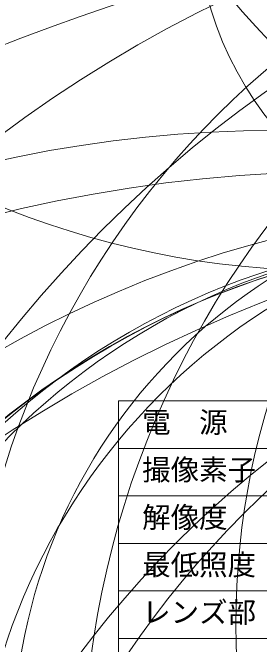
# Model space of a CAD drawing. Units: millimetres, scale not verified. Extents: x -11551 to 11812, y -1386 to 23401.
# Drawn here: x -73.7 to -47.7, y -42.1 to 24.4 of the extents above; entities that cross this region are included whole.
import ezdxf
from ezdxf.enums import TextEntityAlignment as Align

# ---------------------------------------------------------------- set-up
doc = ezdxf.new("R2010")
doc.units = ezdxf.units.MM
doc.header["$LTSCALE"] = 0.125
doc.layers.add('0-1_MOJI1', color=7, linetype='Continuous')
doc.layers.add('0-2_WAKU', color=1, linetype='Continuous', lineweight=18)
doc.layers.add('0-5_GAIKEI', color=1, linetype='Continuous', lineweight=18)
doc.styles.add('ＭＳ ゴシック', font='')
doc.styles.get('ＭＳ ゴシック').set_extended_font_data('MS Gothic')

msp = doc.modelspace()

# ---------------------------------------------------------------- linework, layer by layer
at = {"layer": '0-2_WAKU', "color": 4}
for p, q in [((62.5, -16.5), (-62.5, -16.5)), ((-62.5, -16.5), (-62.5, -56.5))]:
    msp.add_line(p, q, dxfattribs=at)
at = {"layer": '0-2_WAKU'}
for p, q in [((62.5, -21.5), (-62.5, -21.5)), ((62.5, -26.5), (-62.5, -26.5)), ((62.5, -31.5), (-62.5, -31.5)), ((-62.5, -36.5), (62.5, -36.5)), ((-62.5, -41.5), (62.5, -41.5))]:
    msp.add_line(p, q, dxfattribs=at)
at = {"layer": '0-5_GAIKEI'}
for centre, radius in [((-40.0568, 89.8245), 92.6191), ((16.5827, 81.6159), 87.2836), ((-18.1209, 35.4322), 36.2572), ((12.6182, -106.3692), 146.8143), ((29.6711, -92.24), 132.6849), ((12.1037, -50.4179), 90.6691), ((30.0788, -56.0318), 96.283), ((30.1634, -40.0517), 80.3027), ((23.1051, -349.5207), 388.9165), ((23.9429, -232.8485), 272.2412), ((8.4907, -148.066), 152.5096), ((-16.008, -114.7477), 119.1913), ((-19.6788, -87.0182), 87.911), ((-19.696, -86.7602), 87.6451), ((-23.2842, -75.5895), 76.475), ((-23.1491, -70.9643), 71.8402), ((21.6369, -109.4945), 110.3958), ((21.3452, -99.0466), 99.951)]:
    msp.add_circle(centre, radius, dxfattribs=at)
at = {"layer": '0-5_GAIKEI', "color": 7}
for centre, radius in [((19.837, -673.1676), 713.1818), ((23.7576, -316.9388), 356.9315), ((-45.8156, -123.4143), 135.3914), ((-37.8549, -146.6608), 154.3674), ((-15.1021, -52.8718), 58.4526), ((-11.1545, -63.029), 66.5768)]:
    msp.add_circle(centre, radius, dxfattribs=at)

# ---------------------------------------------------------------- texts
at = {"layer": '0-1_MOJI1', "style": 'ＭＳ ゴシック'}
for s, p in [('電\u3000源', (-60, -20.5)), ('撮像素子', (-60, -25.5)), ('解像度', (-60, -30.5)), ('最低照度', (-60, -35.5)), ('レンズ部', (-60, -40.5))]:
    msp.add_text(s, height=2.199, dxfattribs=at).set_placement(p, align=Align.BOTTOM_LEFT)

doc.saveas('drawing.dxf')
